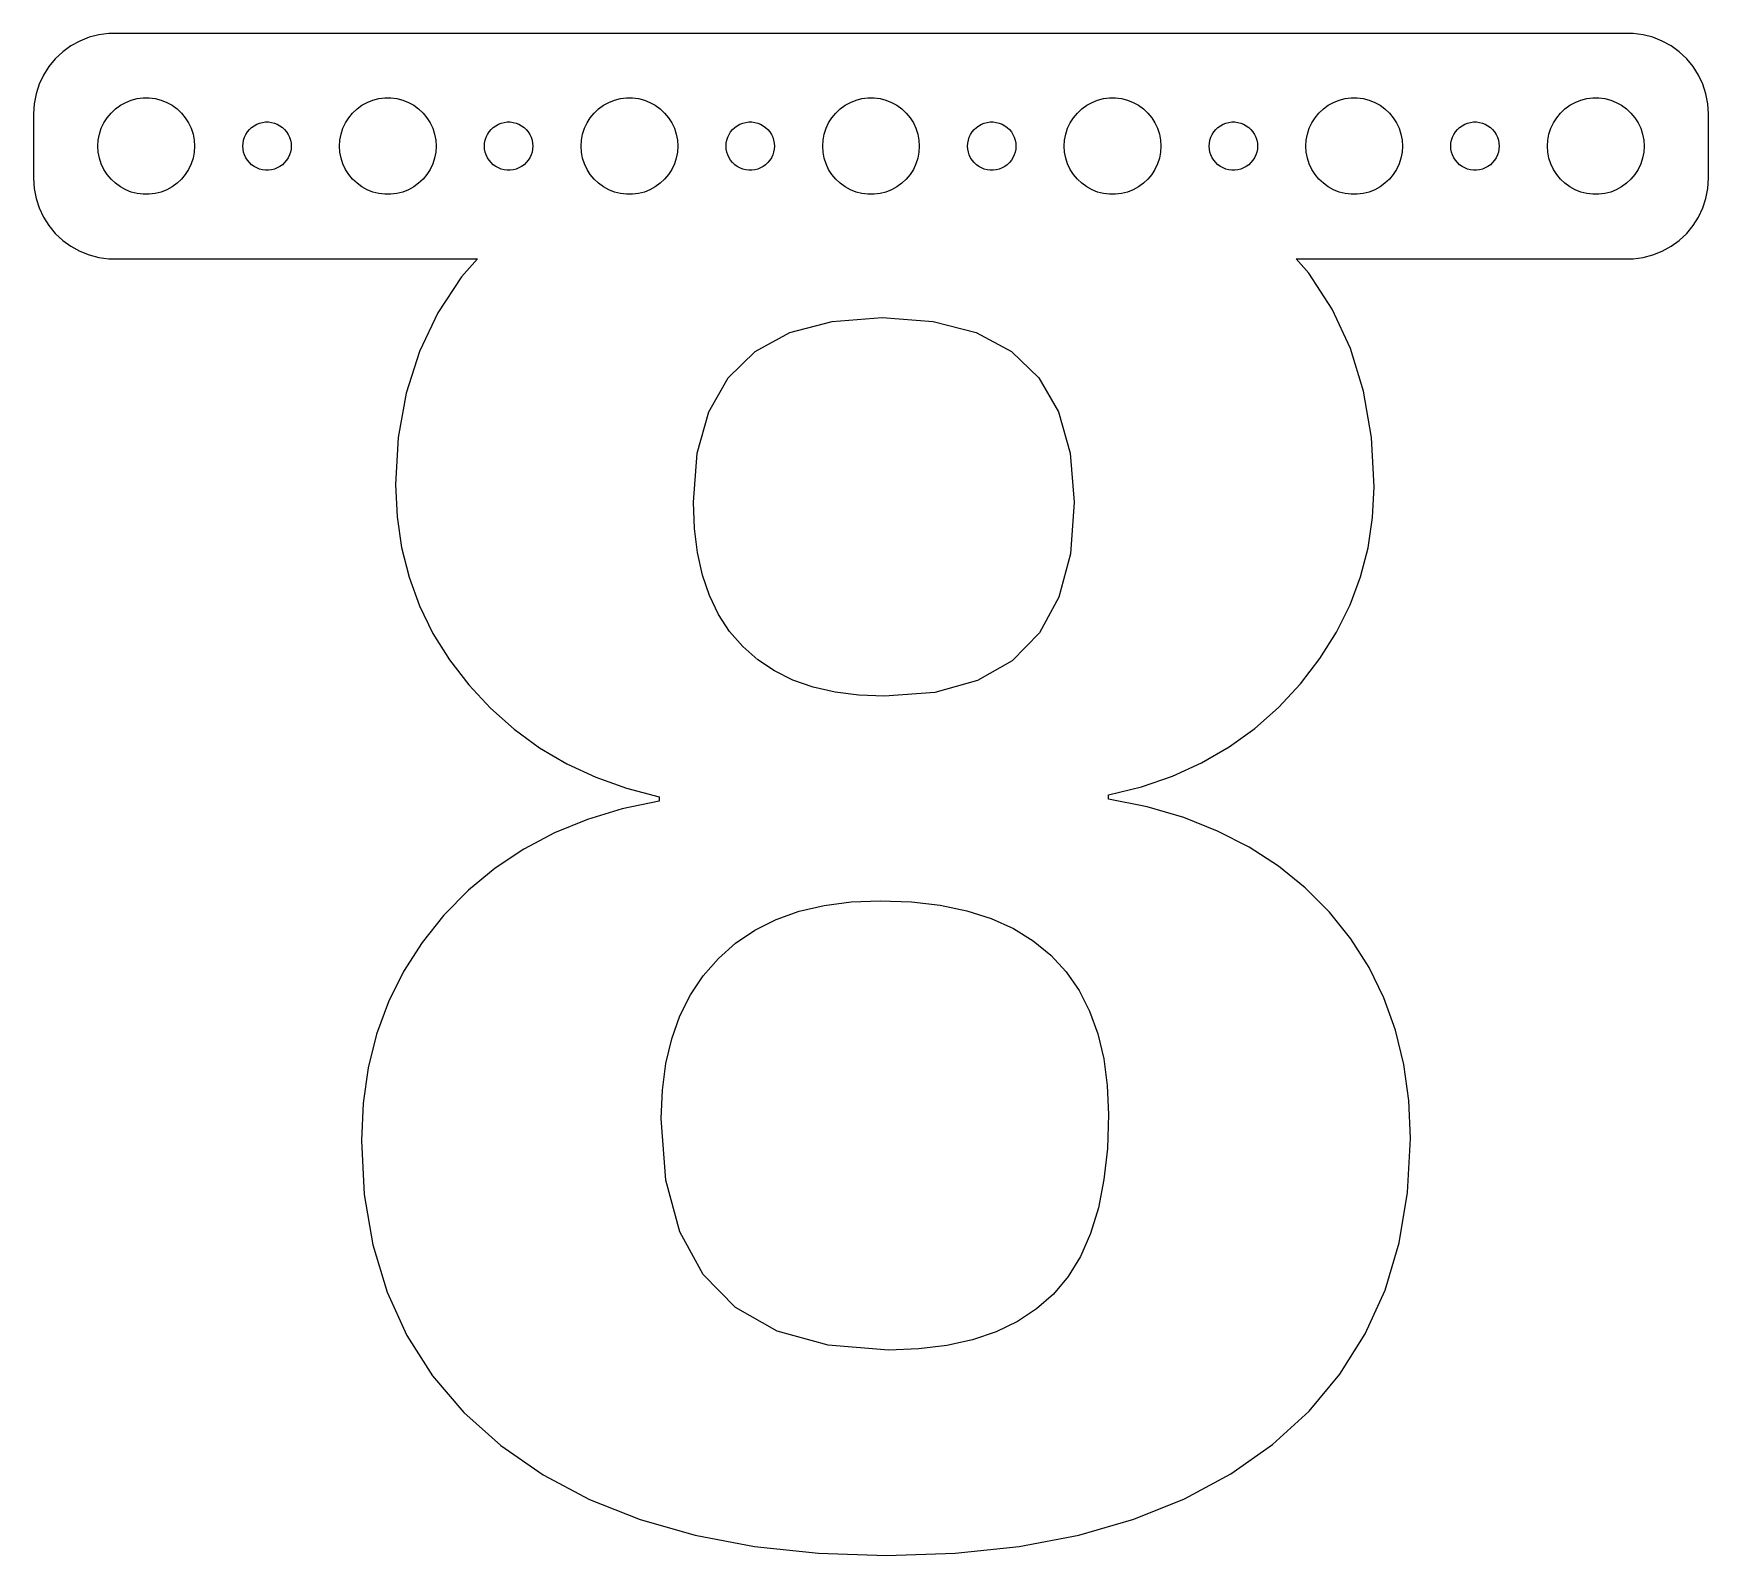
# Model space of a CAD drawing. Header units: metres. Extents: x -52 to 52, y -88 to 7.
import ezdxf

# ---------------------------------------------------------------- set-up
doc = ezdxf.new("R2010")
doc.units = ezdxf.units.M

msp = doc.modelspace()

# ---------------------------------------------------------------- linework, layer by layer
for p, q in [((-49.1289, 6.52412), (-49.6791, 6.22163)), ((-48.5451, 6.75528), (-49.1289, 6.52412)), ((-47.9369, 6.91142), (-48.5451, 6.75528)), ((-47.3139, 6.99013), (-47.9369, 6.91142)), ((47.3139, 6.99013), (-47.3139, 6.99013)), ((47.9369, 6.91142), (47.3139, 6.99013)), ((48.5451, 6.75528), (47.9369, 6.91142)), ((49.1289, 6.52412), (48.5451, 6.75528)), ((49.6791, 6.22163), (49.1289, 6.52412)), ((-50.6448, 5.42273), (-51.0451, 4.93892)), ((-50.1871, 5.85255), (-50.6448, 5.42273)), ((-49.6791, 6.22163), (-50.1871, 5.85255)), ((50.1871, 5.85255), (49.6791, 6.22163)), ((50.6448, 5.42273), (50.1871, 5.85255)), ((51.0451, 4.93892), (50.6448, 5.42273)), ((-51.3815, 4.40877), (-51.6489, 3.84062)), ((-51.0451, 4.93892), (-51.3815, 4.40877)), ((51.3815, 4.40877), (51.0451, 4.93892)), ((51.6489, 3.84062), (51.3815, 4.40877)), ((-51.8429, 3.24344), (-51.9606, 2.62666)), ((-51.6489, 3.84062), (-51.8429, 3.24344)), ((51.8429, 3.24344), (51.6489, 3.84062)), ((51.9606, 2.62666), (51.8429, 3.24344)), ((-51.9606, 2.62666), (-52, 2)), ((-47.1869, 2.05363), (-46.9123, 2.31154)), ((-46.9123, 2.31154), (-46.6075, 2.53297)), ((-46.6075, 2.53297), (-46.2773, 2.71448)), ((-46.2773, 2.71448), (-45.927, 2.85316)), ((-45.927, 2.85316), (-45.5621, 2.94685)), ((-45.5621, 2.94685), (-45.1884, 2.99408)), ((-45.1884, 2.99408), (-44.8116, 2.99408)), ((-44.8116, 2.99408), (-44.4379, 2.94685)), ((-44.4379, 2.94685), (-44.0729, 2.85316)), ((-44.0729, 2.85316), (-43.7227, 2.71448)), ((-43.7227, 2.71448), (-43.3925, 2.53297)), ((-43.3925, 2.53297), (-43.0877, 2.31154)), ((-43.0877, 2.31154), (-42.8131, 2.05363)), ((-32.1869, 2.05363), (-31.9123, 2.31154)), ((-31.9123, 2.31154), (-31.6075, 2.53297)), ((-31.6075, 2.53297), (-31.2773, 2.71448)), ((-31.2773, 2.71448), (-30.927, 2.85316)), ((-30.927, 2.85316), (-30.5621, 2.94685)), ((-30.5621, 2.94685), (-30.1884, 2.99408)), ((-30.1884, 2.99408), (-29.8116, 2.99408)), ((-29.8116, 2.99408), (-29.4379, 2.94685)), ((-29.4379, 2.94685), (-29.0729, 2.85316)), ((-29.0729, 2.85316), (-28.7227, 2.71448)), ((-28.7227, 2.71448), (-28.3925, 2.53297)), ((-28.3925, 2.53297), (-28.0877, 2.31154)), ((-28.0877, 2.31154), (-27.8131, 2.05363)), ((-17.1869, 2.05363), (-16.9123, 2.31154)), ((-16.9123, 2.31154), (-16.6075, 2.53297)), ((-16.6075, 2.53297), (-16.2773, 2.71448)), ((-16.2773, 2.71448), (-15.927, 2.85316)), ((-15.927, 2.85316), (-15.5621, 2.94685)), ((-15.5621, 2.94685), (-15.1884, 2.99408)), ((-15.1884, 2.99408), (-14.8116, 2.99408)), ((-14.8116, 2.99408), (-14.4379, 2.94685)), ((-14.4379, 2.94685), (-14.0729, 2.85316)), ((-14.0729, 2.85316), (-13.7227, 2.71448)), ((-13.7227, 2.71448), (-13.3925, 2.53297)), ((-13.3925, 2.53297), (-13.0877, 2.31154)), ((-13.0877, 2.31154), (-12.8131, 2.05363)), ((-2.1869, 2.05363), (-1.91226, 2.31154)), ((-1.91226, 2.31154), (-1.60747, 2.53297)), ((-1.60747, 2.53297), (-1.27733, 2.71448)), ((-1.27733, 2.71448), (-0.927048, 2.85316)), ((-0.927048, 2.85316), (-0.562134, 2.94685)), ((-0.562134, 2.94685), (-0.18837, 2.99408)), ((-0.18837, 2.99408), (0.18837, 2.99408)), ((0.18837, 2.99408), (0.562134, 2.94685)), ((0.562134, 2.94685), (0.927048, 2.85316)), ((0.927048, 2.85316), (1.27733, 2.71448)), ((1.27733, 2.71448), (1.60747, 2.53297)), ((1.60747, 2.53297), (1.91226, 2.31154)), ((1.91226, 2.31154), (2.1869, 2.05363)), ((12.8131, 2.05363), (13.0877, 2.31154)), ((13.0877, 2.31154), (13.3925, 2.53297)), ((13.3925, 2.53297), (13.7227, 2.71448)), ((13.7227, 2.71448), (14.0729, 2.85316)), ((14.0729, 2.85316), (14.4379, 2.94685)), ((14.4379, 2.94685), (14.8116, 2.99408)), ((14.8116, 2.99408), (15.1884, 2.99408)), ((15.1884, 2.99408), (15.5621, 2.94685)), ((15.5621, 2.94685), (15.927, 2.85316)), ((15.927, 2.85316), (16.2773, 2.71448)), ((16.2773, 2.71448), (16.6075, 2.53297)), ((16.6075, 2.53297), (16.9123, 2.31154)), ((16.9123, 2.31154), (17.1869, 2.05363)), ((27.8131, 2.05363), (28.0877, 2.31154)), ((28.0877, 2.31154), (28.3925, 2.53297)), ((28.3925, 2.53297), (28.7227, 2.71448)), ((28.7227, 2.71448), (29.0729, 2.85316)), ((29.0729, 2.85316), (29.4379, 2.94685)), ((29.4379, 2.94685), (29.8116, 2.99408)), ((29.8116, 2.99408), (30.1884, 2.99408)), ((30.1884, 2.99408), (30.5621, 2.94685)), ((30.5621, 2.94685), (30.927, 2.85316)), ((30.927, 2.85316), (31.2773, 2.71448)), ((31.2773, 2.71448), (31.6075, 2.53297)), ((31.6075, 2.53297), (31.9123, 2.31154)), ((31.9123, 2.31154), (32.1869, 2.05363)), ((42.8131, 2.05363), (43.0877, 2.31154)), ((43.0877, 2.31154), (43.3925, 2.53297)), ((43.3925, 2.53297), (43.7227, 2.71448)), ((43.7227, 2.71448), (44.0729, 2.85316)), ((44.0729, 2.85316), (44.4379, 2.94685)), ((44.4379, 2.94685), (44.8116, 2.99408)), ((44.8116, 2.99408), (45.1884, 2.99408)), ((45.1884, 2.99408), (45.5621, 2.94685)), ((45.5621, 2.94685), (45.927, 2.85316)), ((45.927, 2.85316), (46.2773, 2.71448)), ((46.2773, 2.71448), (46.6075, 2.53297)), ((46.6075, 2.53297), (46.9123, 2.31154)), ((46.9123, 2.31154), (47.1869, 2.05363)), ((52, 2), (51.9606, 2.62666)), ((-52, 2), (-52, -2)), ((-47.9057, 0.746063), (-47.7893, 1.10437)), ((-47.7893, 1.10437), (-47.6289, 1.44525)), ((-47.6289, 1.44525), (-47.427, 1.76335)), ((-47.427, 1.76335), (-47.1869, 2.05363)), ((-42.8131, 2.05363), (-42.5729, 1.76335)), ((-42.5729, 1.76335), (-42.3711, 1.44525)), ((-42.3711, 1.44525), (-42.2107, 1.10437)), ((-42.2107, 1.10437), (-42.0942, 0.746063)), ((-38.5934, 1.02681), (-38.4561, 1.15576)), ((-38.4561, 1.15576), (-38.3037, 1.26648)), ((-38.3037, 1.26648), (-38.1387, 1.35724)), ((-38.1387, 1.35724), (-37.9635, 1.42657)), ((-37.9635, 1.42657), (-37.7811, 1.47342)), ((-37.7811, 1.47342), (-37.5942, 1.49704)), ((-37.5942, 1.49704), (-37.4058, 1.49704)), ((-37.4058, 1.49704), (-37.2189, 1.47342)), ((-37.2189, 1.47342), (-37.0365, 1.42657)), ((-37.0365, 1.42657), (-36.8613, 1.35724)), ((-36.8613, 1.35724), (-36.6963, 1.26648)), ((-36.6963, 1.26648), (-36.5439, 1.15576)), ((-36.5439, 1.15576), (-36.4065, 1.02681)), ((-32.9057, 0.746063), (-32.7893, 1.10437)), ((-32.7893, 1.10437), (-32.6289, 1.44525)), ((-32.6289, 1.44525), (-32.427, 1.76335)), ((-32.427, 1.76335), (-32.1869, 2.05363)), ((-27.8131, 2.05363), (-27.5729, 1.76335)), ((-27.5729, 1.76335), (-27.3711, 1.44525)), ((-27.3711, 1.44525), (-27.2107, 1.10437)), ((-27.2107, 1.10437), (-27.0942, 0.746063)), ((-23.5934, 1.02681), (-23.4561, 1.15576)), ((-23.4561, 1.15576), (-23.3037, 1.26648)), ((-23.3037, 1.26648), (-23.1387, 1.35724)), ((-23.1387, 1.35724), (-22.9635, 1.42657)), ((-22.9635, 1.42657), (-22.7811, 1.47342)), ((-22.7811, 1.47342), (-22.5942, 1.49704)), ((-22.5942, 1.49704), (-22.4058, 1.49704)), ((-22.4058, 1.49704), (-22.2189, 1.47342)), ((-22.2189, 1.47342), (-22.0365, 1.42657)), ((-22.0365, 1.42657), (-21.8613, 1.35724)), ((-21.8613, 1.35724), (-21.6963, 1.26648)), ((-21.6963, 1.26648), (-21.5439, 1.15576)), ((-21.5439, 1.15576), (-21.4065, 1.02681)), ((-17.9057, 0.746063), (-17.7893, 1.10437)), ((-17.7893, 1.10437), (-17.6289, 1.44525)), ((-17.6289, 1.44525), (-17.427, 1.76335)), ((-17.427, 1.76335), (-17.1869, 2.05363)), ((-12.8131, 2.05363), (-12.5729, 1.76335)), ((-12.5729, 1.76335), (-12.3711, 1.44525)), ((-12.3711, 1.44525), (-12.2107, 1.10437)), ((-12.2107, 1.10437), (-12.0942, 0.746063)), ((-8.59344, 1.02681), (-8.45613, 1.15576)), ((-8.45613, 1.15576), (-8.30373, 1.26648)), ((-8.30373, 1.26648), (-8.13866, 1.35724)), ((-8.13866, 1.35724), (-7.96352, 1.42657)), ((-7.96352, 1.42657), (-7.78107, 1.47342)), ((-7.78107, 1.47342), (-7.59418, 1.49704)), ((-7.59418, 1.49704), (-7.40581, 1.49704)), ((-7.40581, 1.49704), (-7.21892, 1.47342)), ((-7.21892, 1.47342), (-7.03647, 1.42657)), ((-7.03647, 1.42657), (-6.86133, 1.35724)), ((-6.86133, 1.35724), (-6.69626, 1.26648)), ((-6.69626, 1.26648), (-6.54385, 1.15576)), ((-6.54385, 1.15576), (-6.40654, 1.02681)), ((-2.90575, 0.746063), (-2.78932, 1.10437)), ((-2.78932, 1.10437), (-2.62891, 1.44525)), ((-2.62891, 1.44525), (-2.42705, 1.76335)), ((-2.42705, 1.76335), (-2.1869, 2.05363)), ((2.1869, 2.05363), (2.42705, 1.76335)), ((2.42705, 1.76335), (2.62891, 1.44525)), ((2.62891, 1.44525), (2.78932, 1.10437)), ((2.78932, 1.10437), (2.90575, 0.746063)), ((6.40654, 1.02681), (6.54385, 1.15576)), ((6.54385, 1.15576), (6.69626, 1.26648)), ((6.69626, 1.26648), (6.86133, 1.35724)), ((6.86133, 1.35724), (7.03647, 1.42657)), ((7.03647, 1.42657), (7.21892, 1.47342)), ((7.21892, 1.47342), (7.40581, 1.49704)), ((7.40581, 1.49704), (7.59418, 1.49704)), ((7.59418, 1.49704), (7.78107, 1.47342)), ((7.78107, 1.47342), (7.96352, 1.42657)), ((7.96352, 1.42657), (8.13866, 1.35724)), ((8.13866, 1.35724), (8.30373, 1.26648)), ((8.30373, 1.26648), (8.45613, 1.15576)), ((8.45613, 1.15576), (8.59344, 1.02681)), ((12.0942, 0.746063), (12.2107, 1.10437)), ((12.2107, 1.10437), (12.3711, 1.44525)), ((12.3711, 1.44525), (12.5729, 1.76335)), ((12.5729, 1.76335), (12.8131, 2.05363)), ((17.1869, 2.05363), (17.427, 1.76335)), ((17.427, 1.76335), (17.6289, 1.44525)), ((17.6289, 1.44525), (17.7893, 1.10437)), ((17.7893, 1.10437), (17.9057, 0.746063)), ((21.4065, 1.02681), (21.5439, 1.15576)), ((21.5439, 1.15576), (21.6963, 1.26648)), ((21.6963, 1.26648), (21.8613, 1.35724)), ((21.8613, 1.35724), (22.0365, 1.42657)), ((22.0365, 1.42657), (22.2189, 1.47342)), ((22.2189, 1.47342), (22.4058, 1.49704)), ((22.4058, 1.49704), (22.5942, 1.49704)), ((22.5942, 1.49704), (22.7811, 1.47342)), ((22.7811, 1.47342), (22.9635, 1.42657)), ((22.9635, 1.42657), (23.1387, 1.35724)), ((23.1387, 1.35724), (23.3037, 1.26648)), ((23.3037, 1.26648), (23.4561, 1.15576)), ((23.4561, 1.15576), (23.5934, 1.02681)), ((27.0942, 0.746063), (27.2107, 1.10437)), ((27.2107, 1.10437), (27.3711, 1.44525)), ((27.3711, 1.44525), (27.5729, 1.76335)), ((27.5729, 1.76335), (27.8131, 2.05363)), ((32.1869, 2.05363), (32.427, 1.76335)), ((32.427, 1.76335), (32.6289, 1.44525)), ((32.6289, 1.44525), (32.7893, 1.10437)), ((32.7893, 1.10437), (32.9057, 0.746063)), ((36.4065, 1.02681), (36.5439, 1.15576)), ((36.5439, 1.15576), (36.6963, 1.26648)), ((36.6963, 1.26648), (36.8613, 1.35724)), ((36.8613, 1.35724), (37.0365, 1.42657)), ((37.0365, 1.42657), (37.2189, 1.47342)), ((37.2189, 1.47342), (37.4058, 1.49704)), ((37.4058, 1.49704), (37.5942, 1.49704)), ((37.5942, 1.49704), (37.7811, 1.47342)), ((37.7811, 1.47342), (37.9635, 1.42657)), ((37.9635, 1.42657), (38.1387, 1.35724)), ((38.1387, 1.35724), (38.3037, 1.26648)), ((38.3037, 1.26648), (38.4561, 1.15576)), ((38.4561, 1.15576), (38.5934, 1.02681)), ((42.0942, 0.746063), (42.2107, 1.10437)), ((42.2107, 1.10437), (42.3711, 1.44525)), ((42.3711, 1.44525), (42.5729, 1.76335)), ((42.5729, 1.76335), (42.8131, 2.05363)), ((47.1869, 2.05363), (47.427, 1.76335)), ((47.427, 1.76335), (47.6289, 1.44525)), ((47.6289, 1.44525), (47.7893, 1.10437)), ((47.7893, 1.10437), (47.9057, 0.746063)), ((52, -2), (52, 2)), ((-48, 0), (-47.9763, 0.375992)), ((-47.9763, -0.375992), (-48, 0)), ((-47.9763, 0.375992), (-47.9057, 0.746063)), ((-42.0942, 0.746063), (-42.0237, 0.375992)), ((-42.0237, 0.375992), (-42, 0)), ((-42, 0), (-42.0237, -0.375992)), ((-39, 0), (-38.9882, 0.187988)), ((-38.9882, -0.187988), (-39, 0)), ((-38.9882, 0.187988), (-38.9529, 0.373032)), ((-38.9529, 0.373032), (-38.8947, 0.552185)), ((-38.8947, 0.552185), (-38.8145, 0.722626)), ((-38.8145, 0.722626), (-38.7135, 0.881668)), ((-38.7135, 0.881668), (-38.5934, 1.02681)), ((-36.4065, 1.02681), (-36.2865, 0.881668)), ((-36.2865, 0.881668), (-36.1855, 0.722626)), ((-36.1855, 0.722626), (-36.1053, 0.552185)), ((-36.1053, 0.552185), (-36.0471, 0.373032)), ((-36.0471, 0.373032), (-36.0118, 0.187988)), ((-36.0118, 0.187988), (-36, 0)), ((-36, 0), (-36.0118, -0.187988)), ((-33, 0), (-32.9763, 0.375992)), ((-32.9763, -0.375992), (-33, 0)), ((-32.9763, 0.375992), (-32.9057, 0.746063)), ((-27.0942, 0.746063), (-27.0237, 0.375992)), ((-27.0237, 0.375992), (-27, 0)), ((-27, 0), (-27.0237, -0.375992)), ((-24, 0), (-23.9882, 0.187988)), ((-23.9882, -0.187988), (-24, 0)), ((-23.9882, 0.187988), (-23.9529, 0.373032)), ((-23.9529, 0.373032), (-23.8947, 0.552185)), ((-23.8947, 0.552185), (-23.8145, 0.722626)), ((-23.8145, 0.722626), (-23.7135, 0.881668)), ((-23.7135, 0.881668), (-23.5934, 1.02681)), ((-21.4065, 1.02681), (-21.2865, 0.881668)), ((-21.2865, 0.881668), (-21.1855, 0.722626)), ((-21.1855, 0.722626), (-21.1053, 0.552185)), ((-21.1053, 0.552185), (-21.0471, 0.373032)), ((-21.0471, 0.373032), (-21.0118, 0.187988)), ((-21.0118, 0.187988), (-21, 0)), ((-21, 0), (-21.0118, -0.187988)), ((-18, 0), (-17.9763, 0.375992)), ((-17.9763, -0.375992), (-18, 0)), ((-17.9763, 0.375992), (-17.9057, 0.746063)), ((-12.0942, 0.746063), (-12.0237, 0.375992)), ((-12.0237, 0.375992), (-12, 0)), ((-12, 0), (-12.0237, -0.375992)), ((-9, 0), (-8.98816, 0.187988)), ((-8.98816, -0.187988), (-9, 0)), ((-8.98816, 0.187988), (-8.95287, 0.373032)), ((-8.95287, 0.373032), (-8.89465, 0.552185)), ((-8.89465, 0.552185), (-8.81445, 0.722626)), ((-8.81445, 0.722626), (-8.71352, 0.881668)), ((-8.71352, 0.881668), (-8.59344, 1.02681)), ((-6.40654, 1.02681), (-6.28647, 0.881668)), ((-6.28647, 0.881668), (-6.18553, 0.722626)), ((-6.18553, 0.722626), (-6.10533, 0.552185)), ((-6.10533, 0.552185), (-6.04712, 0.373032)), ((-6.04712, 0.373032), (-6.01183, 0.187988)), ((-6.01183, 0.187988), (-6, 0)), ((-6, 0), (-6.01183, -0.187988)), ((-3, 0), (-2.97633, 0.375992)), ((-2.97633, -0.375992), (-3, 0)), ((-2.97633, 0.375992), (-2.90575, 0.746063)), ((2.90575, 0.746063), (2.97633, 0.375992)), ((2.97633, 0.375992), (3, 0)), ((3, 0), (2.97633, -0.375992)), ((6, 0), (6.01183, 0.187988)), ((6.01183, -0.187988), (6, 0)), ((6.01183, 0.187988), (6.04712, 0.373032)), ((6.04712, 0.373032), (6.10533, 0.552185)), ((6.10533, 0.552185), (6.18553, 0.722626)), ((6.18553, 0.722626), (6.28647, 0.881668)), ((6.28647, 0.881668), (6.40654, 1.02681)), ((8.59344, 1.02681), (8.71352, 0.881668)), ((8.71352, 0.881668), (8.81445, 0.722626)), ((8.81445, 0.722626), (8.89465, 0.552185)), ((8.89465, 0.552185), (8.95287, 0.373032)), ((8.95287, 0.373032), (8.98816, 0.187988)), ((8.98816, 0.187988), (9, 0)), ((9, 0), (8.98816, -0.187988)), ((12, 0), (12.0237, 0.375992)), ((12.0237, -0.375992), (12, 0)), ((12.0237, 0.375992), (12.0942, 0.746063)), ((17.9057, 0.746063), (17.9763, 0.375992)), ((17.9763, 0.375992), (18, 0)), ((18, 0), (17.9763, -0.375992)), ((21, 0), (21.0118, 0.187988)), ((21.0118, -0.187988), (21, 0)), ((21.0118, 0.187988), (21.0471, 0.373032)), ((21.0471, 0.373032), (21.1053, 0.552185)), ((21.1053, 0.552185), (21.1855, 0.722626)), ((21.1855, 0.722626), (21.2865, 0.881668)), ((21.2865, 0.881668), (21.4065, 1.02681)), ((23.5934, 1.02681), (23.7135, 0.881668)), ((23.7135, 0.881668), (23.8145, 0.722626)), ((23.8145, 0.722626), (23.8947, 0.552185)), ((23.8947, 0.552185), (23.9529, 0.373032)), ((23.9529, 0.373032), (23.9882, 0.187988)), ((23.9882, 0.187988), (24, 0)), ((24, 0), (23.9882, -0.187988)), ((27, 0), (27.0237, 0.375992)), ((27.0237, -0.375992), (27, 0)), ((27.0237, 0.375992), (27.0942, 0.746063)), ((32.9057, 0.746063), (32.9763, 0.375992)), ((32.9763, 0.375992), (33, 0)), ((33, 0), (32.9763, -0.375992)), ((36, 0), (36.0118, 0.187988)), ((36.0118, -0.187988), (36, 0)), ((36.0118, 0.187988), (36.0471, 0.373032)), ((36.0471, 0.373032), (36.1053, 0.552185)), ((36.1053, 0.552185), (36.1855, 0.722626)), ((36.1855, 0.722626), (36.2865, 0.881668)), ((36.2865, 0.881668), (36.4065, 1.02681)), ((38.5934, 1.02681), (38.7135, 0.881668)), ((38.7135, 0.881668), (38.8145, 0.722626)), ((38.8145, 0.722626), (38.8947, 0.552185)), ((38.8947, 0.552185), (38.9529, 0.373032)), ((38.9529, 0.373032), (38.9882, 0.187988)), ((38.9882, 0.187988), (39, 0)), ((39, 0), (38.9882, -0.187988)), ((42, 0), (42.0237, 0.375992)), ((42.0237, -0.375992), (42, 0)), ((42.0237, 0.375992), (42.0942, 0.746063)), ((47.9057, 0.746063), (47.9763, 0.375992)), ((47.9763, 0.375992), (48, 0)), ((48, 0), (47.9763, -0.375992)), ((-47.9057, -0.746063), (-47.9763, -0.375992)), ((-47.7893, -1.10437), (-47.9057, -0.746063)), ((-42.0942, -0.746063), (-42.2107, -1.10437)), ((-42.0237, -0.375992), (-42.0942, -0.746063)), ((-38.9529, -0.373032), (-38.9882, -0.187988)), ((-38.8947, -0.552185), (-38.9529, -0.373032)), ((-38.8145, -0.722626), (-38.8947, -0.552185)), ((-38.7135, -0.881668), (-38.8145, -0.722626)), ((-38.5934, -1.02681), (-38.7135, -0.881668)), ((-38.4561, -1.15576), (-38.5934, -1.02681)), ((-36.4065, -1.02681), (-36.5439, -1.15576)), ((-36.2865, -0.881668), (-36.4065, -1.02681)), ((-36.1855, -0.722626), (-36.2865, -0.881668)), ((-36.1053, -0.552185), (-36.1855, -0.722626)), ((-36.0471, -0.373032), (-36.1053, -0.552185)), ((-36.0118, -0.187988), (-36.0471, -0.373032)), ((-32.9057, -0.746063), (-32.9763, -0.375992)), ((-32.7893, -1.10437), (-32.9057, -0.746063)), ((-27.0942, -0.746063), (-27.2107, -1.10437)), ((-27.0237, -0.375992), (-27.0942, -0.746063)), ((-23.9529, -0.373032), (-23.9882, -0.187988)), ((-23.8947, -0.552185), (-23.9529, -0.373032)), ((-23.8145, -0.722626), (-23.8947, -0.552185)), ((-23.7135, -0.881668), (-23.8145, -0.722626)), ((-23.5934, -1.02681), (-23.7135, -0.881668)), ((-23.4561, -1.15576), (-23.5934, -1.02681)), ((-21.4065, -1.02681), (-21.5439, -1.15576)), ((-21.2865, -0.881668), (-21.4065, -1.02681)), ((-21.1855, -0.722626), (-21.2865, -0.881668)), ((-21.1053, -0.552185), (-21.1855, -0.722626)), ((-21.0471, -0.373032), (-21.1053, -0.552185)), ((-21.0118, -0.187988), (-21.0471, -0.373032)), ((-17.9057, -0.746063), (-17.9763, -0.375992)), ((-17.7893, -1.10437), (-17.9057, -0.746063)), ((-12.0942, -0.746063), (-12.2107, -1.10437)), ((-12.0237, -0.375992), (-12.0942, -0.746063)), ((-8.95287, -0.373032), (-8.98816, -0.187988)), ((-8.89465, -0.552185), (-8.95287, -0.373032)), ((-8.81445, -0.722626), (-8.89465, -0.552185)), ((-8.71352, -0.881668), (-8.81445, -0.722626)), ((-8.59344, -1.02681), (-8.71352, -0.881668)), ((-8.45613, -1.15576), (-8.59344, -1.02681)), ((-6.40654, -1.02681), (-6.54385, -1.15576)), ((-6.28647, -0.881668), (-6.40654, -1.02681)), ((-6.18553, -0.722626), (-6.28647, -0.881668)), ((-6.10533, -0.552185), (-6.18553, -0.722626)), ((-6.04712, -0.373032), (-6.10533, -0.552185)), ((-6.01183, -0.187988), (-6.04712, -0.373032)), ((-2.90575, -0.746063), (-2.97633, -0.375992)), ((-2.78932, -1.10437), (-2.90575, -0.746063)), ((2.90575, -0.746063), (2.78932, -1.10437)), ((2.97633, -0.375992), (2.90575, -0.746063)), ((6.04712, -0.373032), (6.01183, -0.187988)), ((6.10533, -0.552185), (6.04712, -0.373032)), ((6.18553, -0.722626), (6.10533, -0.552185)), ((6.28647, -0.881668), (6.18553, -0.722626)), ((6.40654, -1.02681), (6.28647, -0.881668)), ((6.54385, -1.15576), (6.40654, -1.02681)), ((8.59344, -1.02681), (8.45613, -1.15576)), ((8.71352, -0.881668), (8.59344, -1.02681)), ((8.81445, -0.722626), (8.71352, -0.881668)), ((8.89465, -0.552185), (8.81445, -0.722626)), ((8.95287, -0.373032), (8.89465, -0.552185)), ((8.98816, -0.187988), (8.95287, -0.373032)), ((12.0942, -0.746063), (12.0237, -0.375992)), ((12.2107, -1.10437), (12.0942, -0.746063)), ((17.9057, -0.746063), (17.7893, -1.10437)), ((17.9763, -0.375992), (17.9057, -0.746063)), ((21.0471, -0.373032), (21.0118, -0.187988)), ((21.1053, -0.552185), (21.0471, -0.373032)), ((21.1855, -0.722626), (21.1053, -0.552185)), ((21.2865, -0.881668), (21.1855, -0.722626)), ((21.4065, -1.02681), (21.2865, -0.881668)), ((21.5439, -1.15576), (21.4065, -1.02681)), ((23.5934, -1.02681), (23.4561, -1.15576)), ((23.7135, -0.881668), (23.5934, -1.02681)), ((23.8145, -0.722626), (23.7135, -0.881668)), ((23.8947, -0.552185), (23.8145, -0.722626)), ((23.9529, -0.373032), (23.8947, -0.552185)), ((23.9882, -0.187988), (23.9529, -0.373032)), ((27.0942, -0.746063), (27.0237, -0.375992)), ((27.2107, -1.10437), (27.0942, -0.746063)), ((32.9057, -0.746063), (32.7893, -1.10437)), ((32.9763, -0.375992), (32.9057, -0.746063)), ((36.0471, -0.373032), (36.0118, -0.187988)), ((36.1053, -0.552185), (36.0471, -0.373032)), ((36.1855, -0.722626), (36.1053, -0.552185)), ((36.2865, -0.881668), (36.1855, -0.722626)), ((36.4065, -1.02681), (36.2865, -0.881668)), ((36.5439, -1.15576), (36.4065, -1.02681)), ((38.5934, -1.02681), (38.4561, -1.15576)), ((38.7135, -0.881668), (38.5934, -1.02681)), ((38.8145, -0.722626), (38.7135, -0.881668)), ((38.8947, -0.552185), (38.8145, -0.722626)), ((38.9529, -0.373032), (38.8947, -0.552185)), ((38.9882, -0.187988), (38.9529, -0.373032)), ((42.0942, -0.746063), (42.0237, -0.375992)), ((42.2107, -1.10437), (42.0942, -0.746063)), ((47.9057, -0.746063), (47.7893, -1.10437)), ((47.9763, -0.375992), (47.9057, -0.746063)), ((-52, -2), (-51.9606, -2.62666)), ((-47.6289, -1.44525), (-47.7893, -1.10437)), ((-47.427, -1.76335), (-47.6289, -1.44525)), ((-47.1869, -2.05363), (-47.427, -1.76335)), ((-46.9123, -2.31154), (-47.1869, -2.05363)), ((-42.8131, -2.05363), (-43.0877, -2.31154)), ((-42.5729, -1.76335), (-42.8131, -2.05363)), ((-42.3711, -1.44525), (-42.5729, -1.76335)), ((-42.2107, -1.10437), (-42.3711, -1.44525)), ((-38.3037, -1.26648), (-38.4561, -1.15576)), ((-38.1387, -1.35724), (-38.3037, -1.26648)), ((-37.9635, -1.42657), (-38.1387, -1.35724)), ((-37.7811, -1.47342), (-37.9635, -1.42657)), ((-37.5942, -1.49704), (-37.7811, -1.47342)), ((-37.4058, -1.49704), (-37.5942, -1.49704)), ((-37.2189, -1.47342), (-37.4058, -1.49704)), ((-37.0365, -1.42657), (-37.2189, -1.47342)), ((-36.8613, -1.35724), (-37.0365, -1.42657)), ((-36.6963, -1.26648), (-36.8613, -1.35724)), ((-36.5439, -1.15576), (-36.6963, -1.26648)), ((-32.6289, -1.44525), (-32.7893, -1.10437)), ((-32.427, -1.76335), (-32.6289, -1.44525)), ((-32.1869, -2.05363), (-32.427, -1.76335)), ((-31.9123, -2.31154), (-32.1869, -2.05363)), ((-27.8131, -2.05363), (-28.0877, -2.31154)), ((-27.5729, -1.76335), (-27.8131, -2.05363)), ((-27.3711, -1.44525), (-27.5729, -1.76335)), ((-27.2107, -1.10437), (-27.3711, -1.44525)), ((-23.3037, -1.26648), (-23.4561, -1.15576)), ((-23.1387, -1.35724), (-23.3037, -1.26648)), ((-22.9635, -1.42657), (-23.1387, -1.35724)), ((-22.7811, -1.47342), (-22.9635, -1.42657)), ((-22.5942, -1.49704), (-22.7811, -1.47342)), ((-22.4058, -1.49704), (-22.5942, -1.49704)), ((-22.2189, -1.47342), (-22.4058, -1.49704)), ((-22.0365, -1.42657), (-22.2189, -1.47342)), ((-21.8613, -1.35724), (-22.0365, -1.42657)), ((-21.6963, -1.26648), (-21.8613, -1.35724)), ((-21.5439, -1.15576), (-21.6963, -1.26648)), ((-17.6289, -1.44525), (-17.7893, -1.10437)), ((-17.427, -1.76335), (-17.6289, -1.44525)), ((-17.1869, -2.05363), (-17.427, -1.76335)), ((-16.9123, -2.31154), (-17.1869, -2.05363)), ((-12.8131, -2.05363), (-13.0877, -2.31154)), ((-12.5729, -1.76335), (-12.8131, -2.05363)), ((-12.3711, -1.44525), (-12.5729, -1.76335)), ((-12.2107, -1.10437), (-12.3711, -1.44525)), ((-8.30373, -1.26648), (-8.45613, -1.15576)), ((-8.13866, -1.35724), (-8.30373, -1.26648)), ((-7.96352, -1.42657), (-8.13866, -1.35724)), ((-7.78107, -1.47342), (-7.96352, -1.42657)), ((-7.59418, -1.49704), (-7.78107, -1.47342)), ((-7.40581, -1.49704), (-7.59418, -1.49704)), ((-7.21892, -1.47342), (-7.40581, -1.49704)), ((-7.03647, -1.42657), (-7.21892, -1.47342)), ((-6.86133, -1.35724), (-7.03647, -1.42657)), ((-6.69626, -1.26648), (-6.86133, -1.35724)), ((-6.54385, -1.15576), (-6.69626, -1.26648)), ((-2.62891, -1.44525), (-2.78932, -1.10437)), ((-2.42705, -1.76335), (-2.62891, -1.44525)), ((-2.1869, -2.05363), (-2.42705, -1.76335)), ((-1.91226, -2.31154), (-2.1869, -2.05363)), ((2.1869, -2.05363), (1.91226, -2.31154)), ((2.42705, -1.76335), (2.1869, -2.05363)), ((2.62891, -1.44525), (2.42705, -1.76335)), ((2.78932, -1.10437), (2.62891, -1.44525)), ((6.69626, -1.26648), (6.54385, -1.15576)), ((6.86133, -1.35724), (6.69626, -1.26648)), ((7.03647, -1.42657), (6.86133, -1.35724)), ((7.21892, -1.47342), (7.03647, -1.42657)), ((7.40581, -1.49704), (7.21892, -1.47342)), ((7.59418, -1.49704), (7.40581, -1.49704)), ((7.78107, -1.47342), (7.59418, -1.49704)), ((7.96352, -1.42657), (7.78107, -1.47342)), ((8.13866, -1.35724), (7.96352, -1.42657)), ((8.30373, -1.26648), (8.13866, -1.35724)), ((8.45613, -1.15576), (8.30373, -1.26648)), ((12.3711, -1.44525), (12.2107, -1.10437)), ((12.5729, -1.76335), (12.3711, -1.44525)), ((12.8131, -2.05363), (12.5729, -1.76335)), ((13.0877, -2.31154), (12.8131, -2.05363)), ((17.1869, -2.05363), (16.9123, -2.31154)), ((17.427, -1.76335), (17.1869, -2.05363)), ((17.6289, -1.44525), (17.427, -1.76335)), ((17.7893, -1.10437), (17.6289, -1.44525)), ((21.6963, -1.26648), (21.5439, -1.15576)), ((21.8613, -1.35724), (21.6963, -1.26648)), ((22.0365, -1.42657), (21.8613, -1.35724)), ((22.2189, -1.47342), (22.0365, -1.42657)), ((22.4058, -1.49704), (22.2189, -1.47342)), ((22.5942, -1.49704), (22.4058, -1.49704)), ((22.7811, -1.47342), (22.5942, -1.49704)), ((22.9635, -1.42657), (22.7811, -1.47342)), ((23.1387, -1.35724), (22.9635, -1.42657)), ((23.3037, -1.26648), (23.1387, -1.35724)), ((23.4561, -1.15576), (23.3037, -1.26648)), ((27.3711, -1.44525), (27.2107, -1.10437)), ((27.5729, -1.76335), (27.3711, -1.44525)), ((27.8131, -2.05363), (27.5729, -1.76335)), ((28.0877, -2.31154), (27.8131, -2.05363)), ((32.1869, -2.05363), (31.9123, -2.31154)), ((32.427, -1.76335), (32.1869, -2.05363)), ((32.6289, -1.44525), (32.427, -1.76335)), ((32.7893, -1.10437), (32.6289, -1.44525)), ((36.6963, -1.26648), (36.5439, -1.15576)), ((36.8613, -1.35724), (36.6963, -1.26648)), ((37.0365, -1.42657), (36.8613, -1.35724)), ((37.2189, -1.47342), (37.0365, -1.42657)), ((37.4058, -1.49704), (37.2189, -1.47342)), ((37.5942, -1.49704), (37.4058, -1.49704)), ((37.7811, -1.47342), (37.5942, -1.49704)), ((37.9635, -1.42657), (37.7811, -1.47342)), ((38.1387, -1.35724), (37.9635, -1.42657)), ((38.3037, -1.26648), (38.1387, -1.35724)), ((38.4561, -1.15576), (38.3037, -1.26648)), ((42.3711, -1.44525), (42.2107, -1.10437)), ((42.5729, -1.76335), (42.3711, -1.44525)), ((42.8131, -2.05363), (42.5729, -1.76335)), ((43.0877, -2.31154), (42.8131, -2.05363)), ((47.1869, -2.05363), (46.9123, -2.31154)), ((47.427, -1.76335), (47.1869, -2.05363)), ((47.6289, -1.44525), (47.427, -1.76335)), ((47.7893, -1.10437), (47.6289, -1.44525)), ((51.9606, -2.62666), (52, -2)), ((-51.9606, -2.62666), (-51.8429, -3.24344)), ((-46.6075, -2.53297), (-46.9123, -2.31154)), ((-46.2773, -2.71448), (-46.6075, -2.53297)), ((-45.927, -2.85316), (-46.2773, -2.71448)), ((-45.5621, -2.94685), (-45.927, -2.85316)), ((-45.1884, -2.99408), (-45.5621, -2.94685)), ((-44.8116, -2.99408), (-45.1884, -2.99408)), ((-44.4379, -2.94685), (-44.8116, -2.99408)), ((-44.0729, -2.85316), (-44.4379, -2.94685)), ((-43.7227, -2.71448), (-44.0729, -2.85316)), ((-43.3925, -2.53297), (-43.7227, -2.71448)), ((-43.0877, -2.31154), (-43.3925, -2.53297)), ((-31.6075, -2.53297), (-31.9123, -2.31154)), ((-31.2773, -2.71448), (-31.6075, -2.53297)), ((-30.927, -2.85316), (-31.2773, -2.71448)), ((-30.5621, -2.94685), (-30.927, -2.85316)), ((-30.1884, -2.99408), (-30.5621, -2.94685)), ((-29.8116, -2.99408), (-30.1884, -2.99408)), ((-29.4379, -2.94685), (-29.8116, -2.99408)), ((-29.0729, -2.85316), (-29.4379, -2.94685)), ((-28.7227, -2.71448), (-29.0729, -2.85316)), ((-28.3925, -2.53297), (-28.7227, -2.71448)), ((-28.0877, -2.31154), (-28.3925, -2.53297)), ((-16.6075, -2.53297), (-16.9123, -2.31154)), ((-16.2773, -2.71448), (-16.6075, -2.53297)), ((-15.927, -2.85316), (-16.2773, -2.71448)), ((-15.5621, -2.94685), (-15.927, -2.85316)), ((-15.1884, -2.99408), (-15.5621, -2.94685)), ((-14.8116, -2.99408), (-15.1884, -2.99408)), ((-14.4379, -2.94685), (-14.8116, -2.99408)), ((-14.0729, -2.85316), (-14.4379, -2.94685)), ((-13.7227, -2.71448), (-14.0729, -2.85316)), ((-13.3925, -2.53297), (-13.7227, -2.71448)), ((-13.0877, -2.31154), (-13.3925, -2.53297)), ((-1.60747, -2.53297), (-1.91226, -2.31154)), ((-1.27733, -2.71448), (-1.60747, -2.53297)), ((-0.927048, -2.85316), (-1.27733, -2.71448)), ((-0.562134, -2.94685), (-0.927048, -2.85316)), ((-0.18837, -2.99408), (-0.562134, -2.94685)), ((0.18837, -2.99408), (-0.18837, -2.99408)), ((0.562134, -2.94685), (0.18837, -2.99408)), ((0.927048, -2.85316), (0.562134, -2.94685)), ((1.27733, -2.71448), (0.927048, -2.85316)), ((1.60747, -2.53297), (1.27733, -2.71448)), ((1.91226, -2.31154), (1.60747, -2.53297)), ((13.3925, -2.53297), (13.0877, -2.31154)), ((13.7227, -2.71448), (13.3925, -2.53297)), ((14.0729, -2.85316), (13.7227, -2.71448)), ((14.4379, -2.94685), (14.0729, -2.85316)), ((14.8116, -2.99408), (14.4379, -2.94685)), ((15.1884, -2.99408), (14.8116, -2.99408)), ((15.5621, -2.94685), (15.1884, -2.99408)), ((15.927, -2.85316), (15.5621, -2.94685)), ((16.2773, -2.71448), (15.927, -2.85316)), ((16.6075, -2.53297), (16.2773, -2.71448)), ((16.9123, -2.31154), (16.6075, -2.53297)), ((28.3925, -2.53297), (28.0877, -2.31154)), ((28.7227, -2.71448), (28.3925, -2.53297)), ((29.0729, -2.85316), (28.7227, -2.71448)), ((29.4379, -2.94685), (29.0729, -2.85316)), ((29.8116, -2.99408), (29.4379, -2.94685)), ((30.1884, -2.99408), (29.8116, -2.99408)), ((30.5621, -2.94685), (30.1884, -2.99408)), ((30.927, -2.85316), (30.5621, -2.94685)), ((31.2773, -2.71448), (30.927, -2.85316)), ((31.6075, -2.53297), (31.2773, -2.71448)), ((31.9123, -2.31154), (31.6075, -2.53297)), ((43.3925, -2.53297), (43.0877, -2.31154)), ((43.7227, -2.71448), (43.3925, -2.53297)), ((44.0729, -2.85316), (43.7227, -2.71448)), ((44.4379, -2.94685), (44.0729, -2.85316)), ((44.8116, -2.99408), (44.4379, -2.94685)), ((45.1884, -2.99408), (44.8116, -2.99408)), ((45.5621, -2.94685), (45.1884, -2.99408)), ((45.927, -2.85316), (45.5621, -2.94685)), ((46.2773, -2.71448), (45.927, -2.85316)), ((46.6075, -2.53297), (46.2773, -2.71448)), ((46.9123, -2.31154), (46.6075, -2.53297)), ((51.8429, -3.24344), (51.9606, -2.62666)), ((-51.8429, -3.24344), (-51.6489, -3.84062)), ((-51.6489, -3.84062), (-51.3815, -4.40877)), ((51.3815, -4.40877), (51.6489, -3.84062)), ((51.6489, -3.84062), (51.8429, -3.24344)), ((-51.3815, -4.40877), (-51.0451, -4.93892)), ((-51.0451, -4.93892), (-50.6448, -5.42273)), ((50.6448, -5.42273), (51.0451, -4.93892)), ((51.0451, -4.93892), (51.3815, -4.40877)), ((-50.6448, -5.42273), (-50.1871, -5.85255)), ((-50.1871, -5.85255), (-49.6791, -6.22163)), ((-49.6791, -6.22163), (-49.1289, -6.52412)), ((49.1289, -6.52412), (49.6791, -6.22163)), ((49.6791, -6.22163), (50.1871, -5.85255)), ((50.1871, -5.85255), (50.6448, -5.42273)), ((-49.1289, -6.52412), (-48.5451, -6.75528)), ((-48.5451, -6.75528), (-47.9369, -6.91142)), ((-47.9369, -6.91142), (-47.3139, -6.99013)), ((-47.3139, -6.99013), (-24.4237, -6.99013)), ((-24.4237, -6.99013), (-25.4221, -8.12659)), ((27.1769, -7.88123), (26.3958, -6.99013)), ((26.3958, -6.99013), (47.3139, -6.99013)), ((47.3139, -6.99013), (47.9369, -6.91142)), ((47.9369, -6.91142), (48.5451, -6.75528)), ((48.5451, -6.75528), (49.1289, -6.52412)), ((-25.4221, -8.12659), (-26.8953, -10.3524)), ((28.6382, -10.124), (27.1769, -7.88123)), ((-26.8953, -10.3524), (-28.0412, -12.7544)), ((29.7749, -12.5719), (28.6382, -10.124)), ((-5.04292, -11.5818), (-2.41101, -10.8797)), ((-2.41101, -10.8797), (0.699402, -10.6457)), ((0.699402, -10.6457), (3.86151, -10.8797)), ((3.86151, -10.8797), (6.53714, -11.5818)), ((-7.1963, -12.752), (-5.04292, -11.5818)), ((6.53714, -11.5818), (8.72629, -12.752)), ((-28.0412, -12.7544), (-28.8596, -15.3326)), ((-8.87115, -14.3902), (-7.1963, -12.752)), ((8.72629, -12.752), (10.429, -14.3902)), ((30.5867, -15.2249), (29.7749, -12.5719)), ((-10.0675, -16.4964), (-8.87115, -14.3902)), ((10.429, -14.3902), (11.6451, -16.4964)), ((-28.8596, -15.3326), (-29.3507, -18.0871)), ((31.0738, -18.0829), (30.5867, -15.2249)), ((-10.7853, -19.0708), (-10.0675, -16.4964)), ((11.6451, -16.4964), (12.3749, -19.0708)), ((-29.3507, -18.0871), (-29.5144, -21.0178)), ((31.2362, -21.146), (31.0738, -18.0829)), ((-11.0245, -22.1131), (-10.7853, -19.0708)), ((12.3749, -19.0708), (12.6181, -22.1131)), ((-29.5144, -21.0178), (-29.4217, -23.0069)), ((31.1429, -23.0682), (31.2362, -21.146)), ((-10.9621, -23.7313), (-11.0245, -22.1131)), ((12.6181, -22.1131), (12.3775, -25.309)), ((-29.4217, -23.0069), (-29.1436, -24.925)), ((-10.7747, -25.2365), (-10.9621, -23.7313)), ((30.8628, -24.9325), (31.1429, -23.0682)), ((-29.1436, -24.925), (-28.6801, -26.7722)), ((30.396, -26.739), (30.8628, -24.9325)), ((-10.4625, -26.6286), (-10.7747, -25.2365)), ((12.3775, -25.309), (11.6557, -28.0132)), ((-28.6801, -26.7722), (-28.0313, -28.5485)), ((-10.0254, -27.9078), (-10.4625, -26.6286)), ((29.7426, -28.4876), (30.396, -26.739)), ((-9.46333, -29.0738), (-10.0254, -27.9078)), ((11.6557, -28.0132), (10.4527, -30.2258)), ((-28.0313, -28.5485), (-27.1971, -30.2537)), ((-8.7764, -30.1269), (-9.46333, -29.0738)), ((28.9024, -30.1785), (29.7426, -28.4876)), ((-7.96458, -31.0669), (-8.7764, -30.1269)), ((-27.1971, -30.2537), (-26.1774, -31.888)), ((-7.03575, -31.8873), (-7.96458, -31.0669)), ((10.4527, -30.2258), (8.76848, -31.9466)), ((27.8755, -31.8116), (28.9024, -30.1785)), ((-26.1774, -31.888), (-24.9724, -33.4514)), ((-5.9978, -32.5815), (-7.03575, -31.8873)), ((8.76848, -31.9466), (6.60306, -33.1758)), ((26.662, -33.3868), (27.8755, -31.8116)), ((-4.85075, -33.1494), (-5.9978, -32.5815)), ((-3.59457, -33.5912), (-4.85075, -33.1494)), ((6.60306, -33.1758), (3.95644, -33.9133)), ((-24.9724, -33.4514), (-23.6189, -34.9027)), ((-2.22929, -33.9067), (-3.59457, -33.5912)), ((-0.754898, -34.096), (-2.22929, -33.9067)), ((0.828598, -34.1591), (-0.754898, -34.096)), ((3.95644, -33.9133), (0.828598, -34.1591)), ((25.2985, -34.8527), (26.662, -33.3868)), ((-23.6189, -34.9027), (-22.1535, -36.2016)), ((23.822, -36.1582), (25.2985, -34.8527)), ((-22.1535, -36.2016), (-20.5764, -37.3479)), ((22.2325, -37.3033), (23.822, -36.1582)), ((-20.5764, -37.3479), (-18.8876, -38.3418)), ((20.53, -38.288), (22.2325, -37.3033)), ((-18.8876, -38.3418), (-17.087, -39.1831)), ((18.7144, -39.1124), (20.53, -38.288)), ((-17.087, -39.1831), (-15.1747, -39.8719)), ((16.7858, -39.7764), (18.7144, -39.1124)), ((-15.1747, -39.8719), (-13.1506, -40.4082)), ((-13.1506, -40.4082), (-13.1506, -40.6666)), ((14.7442, -40.28), (16.7858, -39.7764)), ((14.7442, -40.5374), (14.7442, -40.28)), ((17.1539, -41.0279), (14.7442, -40.5374)), ((-15.4429, -41.1425), (-17.6076, -41.7973)), ((-13.1506, -40.6666), (-15.4429, -41.1425)), ((19.4138, -41.6892), (17.1539, -41.0279)), ((-19.6447, -42.6308), (-21.5544, -43.6431)), ((-17.6076, -41.7973), (-19.6447, -42.6308)), ((21.5238, -42.5215), (19.4138, -41.6892)), ((23.4839, -43.5247), (21.5238, -42.5215)), ((-21.5544, -43.6431), (-23.3365, -44.8341)), ((25.2941, -44.6988), (23.4839, -43.5247)), ((26.9545, -46.0439), (25.2941, -44.6988)), ((-23.3365, -44.8341), (-24.991, -46.204)), ((-24.991, -46.204), (-26.5181, -47.7527)), ((28.4651, -47.5598), (26.9545, -46.0439)), ((-26.5181, -47.7527), (-27.8768, -49.442)), ((-5.89735, -48.0188), (-4.46164, -47.5079)), ((-4.46164, -47.5079), (-2.90498, -47.1431)), ((-2.90498, -47.1431), (-1.22737, -46.9241)), ((-1.22737, -46.9241), (0.571152, -46.8511)), ((0.571152, -46.8511), (2.50696, -46.9202)), ((2.50696, -46.9202), (4.30214, -47.1272)), ((4.30214, -47.1272), (5.95667, -47.4723)), ((5.95667, -47.4723), (7.47055, -47.9555)), ((29.7984, -49.2189), (28.4651, -47.5598)), ((-8.40598, -49.4783), (-7.21214, -48.6755)), ((-7.21214, -48.6755), (-5.89735, -48.0188)), ((7.47055, -47.9555), (8.84381, -48.5767)), ((8.84381, -48.5767), (10.0764, -49.3359)), ((-27.8768, -49.442), (-29.0266, -51.234)), ((-9.47888, -50.4269), (-8.40598, -49.4783)), ((10.0764, -49.3359), (11.1684, -50.2331)), ((30.9265, -50.9937), (29.7984, -49.2189)), ((-10.419, -51.5055), (-9.47888, -50.4269)), ((11.1684, -50.2331), (12.1171, -51.2632)), ((-29.0266, -51.234), (-29.9672, -53.1284)), ((-11.2145, -52.6985), (-10.419, -51.5055)), ((12.1171, -51.2632), (12.9198, -52.4208)), ((31.8496, -52.8842), (30.9265, -50.9937)), ((-11.8653, -54.0058), (-11.2145, -52.6985)), ((12.9198, -52.4208), (13.5766, -53.7059)), ((32.5675, -54.8904), (31.8496, -52.8842)), ((-29.9672, -53.1284), (-30.6989, -55.1255)), ((-12.3715, -55.4276), (-11.8653, -54.0058)), ((13.5766, -53.7059), (14.0874, -55.1185)), ((14.0874, -55.1185), (14.4523, -56.6587)), ((33.0803, -57.0124), (32.5675, -54.8904)), ((-30.6989, -55.1255), (-31.2215, -57.2251)), ((-12.7331, -56.9637), (-12.3715, -55.4276)), ((-12.9501, -58.6142), (-12.7331, -56.9637)), ((14.4523, -56.6587), (14.6712, -58.3264)), ((33.388, -59.2502), (33.0803, -57.0124)), ((-31.2215, -57.2251), (-31.535, -59.4272)), ((-13.0224, -60.3791), (-12.9501, -58.6142)), ((14.6712, -58.3264), (14.7442, -60.1217)), ((33.4906, -61.6037), (33.388, -59.2502)), ((-31.535, -59.4272), (-31.6395, -61.7319)), ((14.7442, -60.1217), (14.6745, -62.2267)), ((-12.7345, -64.1905), (-13.0224, -60.3791)), ((-31.6395, -61.7319), (-31.4627, -65.0846)), ((14.6745, -62.2267), (14.4654, -64.1607)), ((33.3157, -64.9574), (33.4906, -61.6037)), ((-11.8707, -67.4155), (-12.7345, -64.1905)), ((14.4654, -64.1607), (14.1169, -65.9238)), ((-31.4627, -65.0846), (-30.9323, -68.2216)), ((32.7911, -68.0981), (33.3157, -64.9574)), ((14.1169, -65.9238), (13.629, -67.516)), ((-10.431, -70.0541), (-11.8707, -67.4155)), ((13.629, -67.516), (13.0017, -68.9373)), ((-30.9323, -68.2216), (-30.0482, -71.1429)), ((31.9168, -71.0259), (32.7911, -68.0981)), ((13.0017, -68.9373), (12.235, -70.1877)), ((-8.41554, -72.1064), (-10.431, -70.0541)), ((12.235, -70.1877), (11.3289, -71.2671)), ((-30.0482, -71.1429), (-28.8105, -73.8487)), ((11.3289, -71.2671), (10.2838, -72.1898)), ((30.6928, -73.7407), (31.9168, -71.0259)), ((-5.82419, -73.5723), (-8.41554, -72.1064)), ((10.2838, -72.1898), (9.09921, -72.9706)), ((-2.65698, -74.4519), (-5.82419, -73.5723)), ((7.7753, -73.6094), (6.31203, -74.1062)), ((9.09921, -72.9706), (7.7753, -73.6094)), ((29.1191, -76.2426), (30.6928, -73.7407)), ((-28.8105, -73.8487), (-27.2191, -76.3388)), ((1.08606, -74.745), (-2.65698, -74.4519)), ((2.96741, -74.6741), (1.08606, -74.745)), ((4.7094, -74.4611), (2.96741, -74.6741)), ((6.31203, -74.1062), (4.7094, -74.4611)), ((-27.2191, -76.3388), (-25.2741, -78.6133)), ((27.1957, -78.5315), (29.1191, -76.2426)), ((-25.2741, -78.6133), (-22.9755, -80.6721)), ((24.9225, -80.6075), (27.1957, -78.5315)), ((-22.9755, -80.6721), (-20.3651, -82.4838)), ((22.3351, -82.4363), (24.9225, -80.6075)), ((-20.3651, -82.4838), (-17.4851, -84.0167)), ((19.469, -83.9837), (22.3351, -82.4363)), ((-17.4851, -84.0167), (-14.3356, -85.271)), ((16.3242, -85.2498), (19.469, -83.9837)), ((-14.3356, -85.271), (-10.9165, -86.2465)), ((12.9007, -86.2346), (16.3242, -85.2498)), ((-10.9165, -86.2465), (-7.22792, -86.9433)), ((9.19846, -86.938), (12.9007, -86.2346)), ((-7.22792, -86.9433), (-3.26982, -87.3613)), ((0.957809, -87.5007), (5.21748, -87.36)), ((5.21748, -87.36), (9.19846, -86.938)), ((-3.26982, -87.3613), (0.957809, -87.5007))]:
    msp.add_line(p, q)

doc.saveas('drawing.dxf')
